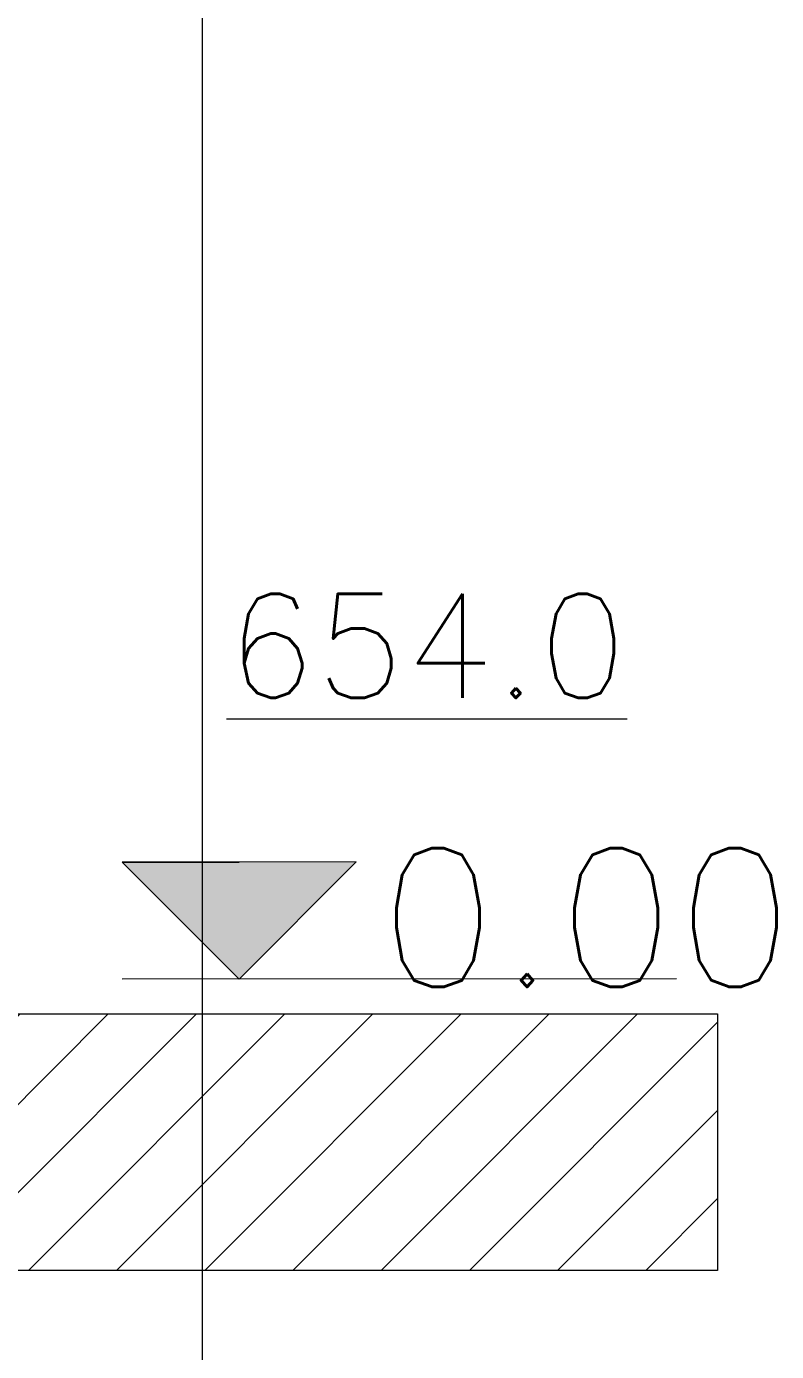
# Model space of a CAD drawing. Header units: millimetres. Extents: x 475616349 to 476941521, y 4620115302 to 4621446928.
# Drawn here: x 476628586 to 476630751, y 4620568796 to 4620572618 of the extents above; entities that cross this region are included whole.
import ezdxf

# ---------------------------------------------------------------- set-up
doc = ezdxf.new("R2010")
doc.units = ezdxf.units.MM
doc.header["$MEASUREMENT"] = 0
for name, color, linetype, lineweight in [('0_Pen_No__1_Pen_No__250', 7, 'Continuous', 0), ('0_Pen_No__250_Pen_No__142', 142, 'Continuous', 0), ('New_._Pen_No__1', 1, 'Continuous', 0), ('New_2D Drafting - General_Pen_No__7_Pen_No__250', 7, 'Continuous', 0), ('New_2D Drafting - General_Pen_No__7_Pen_No__7', 7, 'Continuous', 0), ('New_Structural - Bearing_Pen_No__1', 1, 'Continuous', 0), ('zoma_Pen_No__1_Pen_No__142', 142, 'Continuous', 0)]:
    doc.layers.add(name, color=color, linetype=linetype, lineweight=lineweight)

msp = doc.modelspace()

# ---------------------------------------------------------------- hatches: boundary and pattern name
at = {"layer": '0_Pen_No__250_Pen_No__142', "linetype": 'Continuous', "lineweight": 0}
msp.add_hatch(color=142, dxfattribs=at).paths.add_polyline_path([(476629200.206, 4620569870.139), (476629537.735, 4620570207.833), (476628862.513, 4620570207.668)])
at = {"layer": 'New_2D Drafting - General_Pen_No__7_Pen_No__7', "linetype": 'Continuous', "lineweight": 0}
h = msp.add_hatch(dxfattribs=at)
h.set_pattern_fill('MASONRY_BLOCK', style=0, pattern_type=2)
h.set_pattern_definition([(45, (476577134.07, 4620325125.74), (-127.27922, 127.27922), [])])
h.paths.add_polyline_path([(476602489.223, 4620566730.532), (476602489.223, 4620567470.439), (476608026.444, 4620567470.439), (476608026.444, 4620566220.299), (476625726.444, 4620566220.299), (476625726.444, 4620569490.432), (476625726.444, 4620569769.521), (476630580.823, 4620569769.521), (476630580.823, 4620569029.715), (476626437.461, 4620569029.715), (476626437.461, 4620565641.382), (476626437.461, 4620565579.86), (476607386.029, 4620565579.86), (476607386.029, 4620566730.532)])

# ---------------------------------------------------------------- linework, layer by layer
at = {"layer": '0_Pen_No__1_Pen_No__250', "color": 7, "linetype": 'Continuous', "lineweight": 0, "flags": 128}
for points in [[(476629200.206, 4620569870.139), (476628862.513, 4620570207.668), (476629200.124, 4620570207.75)], [(476629200.206, 4620569870.139), (476629537.735, 4620570207.833), (476629200.124, 4620570207.75)], [(476630462.595, 4620569870.447), (476628862.595, 4620569870.057)]]:
    msp.add_lwpolyline(points, dxfattribs=at)
at = {"layer": '0_Pen_No__250_Pen_No__142', "color": 142, "linetype": 'Continuous', "lineweight": 0, "flags": 128}
msp.add_lwpolyline([(476629200.206, 4620569870.139), (476629537.735, 4620570207.833), (476628862.513, 4620570207.668)], close=True, dxfattribs=at)
at = {"layer": 'New_2D Drafting - General_Pen_No__7_Pen_No__250', "color": 7, "linetype": 'Continuous', "lineweight": 0, "flags": 128}
msp.add_lwpolyline([(476602489.223, 4620566730.532), (476602489.223, 4620567470.439), (476608026.444, 4620567470.439), (476608026.444, 4620566220.299), (476625726.444, 4620566220.299), (476625726.444, 4620569490.432), (476625726.444, 4620569769.521), (476630580.823, 4620569769.521), (476630580.823, 4620569029.715), (476626437.461, 4620569029.715), (476626437.461, 4620565641.382), (476626437.461, 4620565579.86), (476607386.029, 4620565579.86), (476607386.029, 4620566730.532)], close=True, dxfattribs=at)
at = {"layer": 'New_Structural - Bearing_Pen_No__1', "color": 1, "linetype": 'Continuous', "lineweight": 0}
msp.add_line((476629093.44, 4620587257.227), (476629093.44, 4620560525.901), dxfattribs=at)

# ---------------------------------------------------------------- texts
at = {"layer": 'New_._Pen_No__1', "color": 1, "linetype": 'Continuous', "lineweight": 0, "insert": (476629741.873, 4620570980.876), "char_height": 300, "attachment_point": 2}
msp.add_mtext('\\A1;{\\pqc;\\Ftxt.shx;\\L\\L6\\Ftxt.shx;5\\Ftxt.shx;4.0}', dxfattribs=at)
at = {"layer": 'zoma_Pen_No__1_Pen_No__142', "color": 142, "linetype": 'Continuous', "lineweight": 0, "insert": (476629602.521, 4620569847.192), "char_height": 400, "attachment_point": 7, "rotation": 0.013987}
msp.add_mtext('\\A1;{\\pql;\\Ftxt.shx;0\\Ftxt.shx;.00}', dxfattribs=at)

doc.saveas('drawing.dxf')
